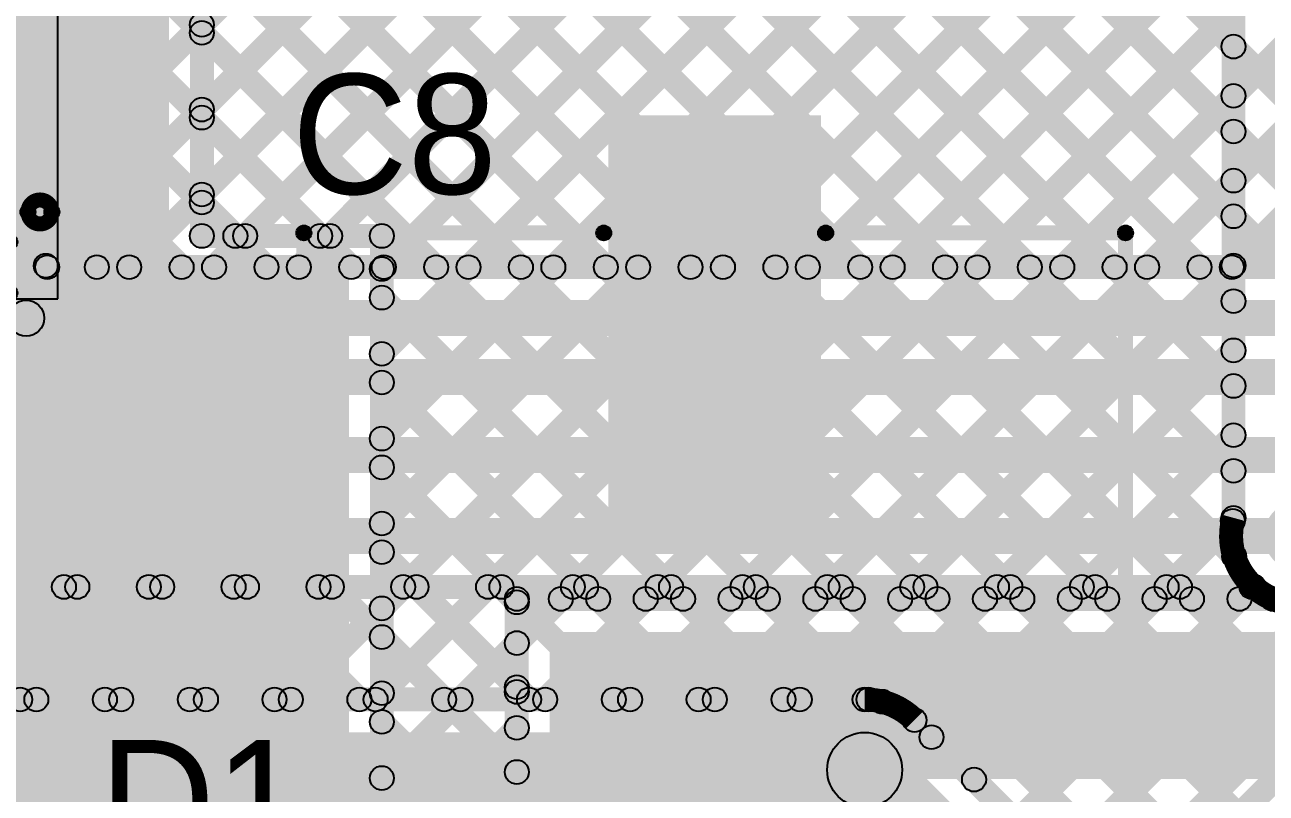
# Model space of a CAD drawing. Header units: millimetres. Extents: x -0.28 to 3.03, y -0.05 to 3.12.
# Drawn here: x 1.492 to 1.9059, y 0.7802 to 1.0364 of the extents above; entities that cross this region are included whole.
import ezdxf

# ---------------------------------------------------------------- set-up
doc = ezdxf.new("R2010")
doc.units = ezdxf.units.MM
doc.header["$MEASUREMENT"] = 0
for name, color, linetype in [('BottomLayer', 5, 'Continuous'), ('TopLayer', 1, 'Continuous'), ('TopOverlay', 2, 'Continuous'), ('TopPaste', 8, 'Continuous'), ('TopSolder', 216, 'Continuous')]:
    doc.layers.add(name, color=color, linetype=linetype)

# ---------------------------------------------------------------- blocks, each defined once
blk = doc.blocks.new('NR5040T4R7N_16')
at = {"layer": 'TopLayer'}
for points in [[(-0.10039, 0.07874), (-0.04134, 0.07874), (-0.04134, -0.07874), (-0.10039, -0.07874)], [(0.04134, 0.07874), (0.10039, 0.07874), (0.10039, -0.07874), (0.04134, -0.07874)]]:
    blk.add_hatch(color=1, dxfattribs=at).paths.add_polyline_path(points)
at = {"layer": 'TopOverlay'}
h = blk.add_hatch(color=2, dxfattribs=at)
edge = h.paths.add_edge_path()
edge.add_arc((-0.103, 0.103), 0.0025, 0, 360)
h = blk.add_hatch(color=2, dxfattribs=at)
edge = h.paths.add_edge_path()
edge.add_arc((-0.103, 0.103), 0.0025, 0, 360)
for points in [[(0.103, 0.1055), (0.103, 0.1005), (-0.103, 0.1005), (-0.103, 0.1055)], [(-0.1055, 0.103), (-0.1005, 0.103), (-0.1005, 0.086), (-0.1055, 0.086)], [(0.1005, 0.103), (0.1055, 0.103), (0.1055, 0.086), (0.1005, 0.086)], [(-0.1055, -0.086), (-0.1005, -0.086), (-0.1005, -0.103), (-0.1055, -0.103)], [(0.1005, -0.086), (0.1055, -0.086), (0.1055, -0.103), (0.1005, -0.103)], [(0.103, -0.1005), (0.103, -0.1055), (-0.103, -0.1055), (-0.103, -0.1005)]]:
    blk.add_hatch(color=2, dxfattribs=at).paths.add_polyline_path(points)
h = blk.add_hatch(color=2, dxfattribs=at)
edge = h.paths.add_edge_path()
edge.add_arc((0.103, 0.103), 0.0025, 0, 360)
h = blk.add_hatch(color=2, dxfattribs=at)
edge = h.paths.add_edge_path()
edge.add_arc((0.103, 0.103), 0.0025, 0, 360)
h = blk.add_hatch(color=2, dxfattribs=at)
edge = h.paths.add_edge_path()
edge.add_arc((-0.103, 0.086), 0.0025, 0, 360)
h = blk.add_hatch(color=2, dxfattribs=at)
edge = h.paths.add_edge_path()
edge.add_arc((0.103, 0.086), 0.0025, 0, 360)
h = blk.add_hatch(color=2, dxfattribs=at)
edge = h.paths.add_edge_path()
edge.add_arc((-0.117, 0.076), 0.0025, 0, 360)
h = blk.add_hatch(color=2, dxfattribs=at)
edge = h.paths.add_edge_path()
edge.add_arc((-0.109, 0.076), 0.0025, 0, 360)
h = blk.add_hatch(color=2, dxfattribs=at)
edge = h.paths.add_edge_path()
edge.add_arc((-0.103, -0.086), 0.0025, 0, 360)
h = blk.add_hatch(color=2, dxfattribs=at)
edge = h.paths.add_edge_path()
edge.add_arc((0.103, -0.086), 0.0025, 0, 360)
h = blk.add_hatch(color=2, dxfattribs=at)
edge = h.paths.add_edge_path()
edge.add_arc((-0.103, -0.103), 0.0025, 0, 360)
h = blk.add_hatch(color=2, dxfattribs=at)
edge = h.paths.add_edge_path()
edge.add_arc((-0.103, -0.103), 0.0025, 0, 360)
h = blk.add_hatch(color=2, dxfattribs=at)
edge = h.paths.add_edge_path()
edge.add_arc((0.103, -0.103), 0.0025, 0, 360)
h = blk.add_hatch(color=2, dxfattribs=at)
edge = h.paths.add_edge_path()
edge.add_arc((0.103, -0.103), 0.0025, 0, 360)
at = {"layer": 'TopPaste'}
for points in [[(-0.10039, 0.07874), (-0.04134, 0.07874), (-0.04134, -0.07874), (-0.10039, -0.07874)], [(0.04134, 0.07874), (0.10039, 0.07874), (0.10039, -0.07874), (0.04134, -0.07874)]]:
    blk.add_hatch(color=8, dxfattribs=at).paths.add_polyline_path(points)
at = {"layer": 'TopSolder'}
for points in [[(-0.10439, 0.08274), (-0.03734, 0.08274), (-0.03734, -0.08274), (-0.10439, -0.08274)], [(0.03734, 0.08274), (0.10439, 0.08274), (0.10439, -0.08274), (0.03734, -0.08274)]]:
    blk.add_hatch(color=216, dxfattribs=at).paths.add_polyline_path(points)
at = {"layer": 'TopOverlay', "const_width": 0.005}
blk.add_lwpolyline([(-0.109, 0.076, 1), (-0.117, 0.076, 1)], format="xyb", close=True, dxfattribs=at)
at = {"layer": 'TopOverlay'}
for centre in [(-0.103, 0.103), (-0.103, 0.103), (0.103, 0.103), (0.103, 0.103), (-0.103, 0.086), (0.103, 0.086), (-0.117, 0.076), (-0.109, 0.076), (-0.103, -0.086), (0.103, -0.086), (-0.103, -0.103), (-0.103, -0.103), (0.103, -0.103), (0.103, -0.103)]:
    blk.add_circle(centre, 0.0025, dxfattribs=at)
blk = doc.blocks.new('SMA_18')
at = {"layer": 'TopLayer'}
for points in [[(-0.02953, -0.03346), (-0.12795, -0.03346), (-0.12795, 0.03346), (-0.02953, 0.03346)], [(0.12795, -0.03346), (0.02953, -0.03346), (0.02953, 0.03346), (0.12795, 0.03346)]]:
    blk.add_hatch(color=1, dxfattribs=at).paths.add_polyline_path(points)
at = {"layer": 'TopOverlay'}
h = blk.add_hatch(color=2, dxfattribs=at)
edge = h.paths.add_edge_path()
edge.add_arc((-0.09, 0.056), 0.005, 0, 360)
h = blk.add_hatch(color=2, dxfattribs=at)
edge = h.paths.add_edge_path()
edge.add_arc((-0.09, 0.056), 0.005, 0, 360)
for points in [[(-0.09, 0.051), (-0.09, 0.061), (0.094, 0.061), (0.094, 0.051)], [(0.173, 0.061), (0.095, 0.061), (0.095, 0.036), (0.173, 0.036)], [(0.181, 0.061), (0.131, 0.061), (0.131, -0.061), (0.181, -0.061)], [(-0.085, 0.043), (-0.095, 0.043), (-0.095, 0.056), (-0.085, 0.056)], [(0.173, -0.036), (0.094, -0.036), (0.094, -0.061), (0.173, -0.061)], [(-0.084, -0.056), (-0.094, -0.056), (-0.094, -0.043), (-0.084, -0.043)], [(-0.089, -0.061), (-0.089, -0.051), (0.095, -0.051), (0.095, -0.061)]]:
    blk.add_hatch(color=2, dxfattribs=at).paths.add_polyline_path(points)
h = blk.add_hatch(color=2, dxfattribs=at)
edge = h.paths.add_edge_path()
edge.add_arc((0.094, 0.056), 0.005, 0, 360)
h = blk.add_hatch(color=2, dxfattribs=at)
edge = h.paths.add_edge_path()
edge.add_arc((-0.09, 0.043), 0.005, 0, 360)
h = blk.add_hatch(color=2, dxfattribs=at)
edge = h.paths.add_edge_path()
edge.add_arc((-0.089, -0.043), 0.005, 0, 360)
h = blk.add_hatch(color=2, dxfattribs=at)
edge = h.paths.add_edge_path()
edge.add_arc((-0.089, -0.056), 0.005, 0, 360)
h = blk.add_hatch(color=2, dxfattribs=at)
edge = h.paths.add_edge_path()
edge.add_arc((-0.089, -0.056), 0.005, 0, 360)
h = blk.add_hatch(color=2, dxfattribs=at)
edge = h.paths.add_edge_path()
edge.add_arc((0.095, -0.056), 0.005, 0, 360)
at = {"layer": 'TopPaste'}
for points in [[(-0.02953, -0.03346), (-0.12795, -0.03346), (-0.12795, 0.03346), (-0.02953, 0.03346)], [(0.12795, -0.03346), (0.02953, -0.03346), (0.02953, 0.03346), (0.12795, 0.03346)]]:
    blk.add_hatch(color=8, dxfattribs=at).paths.add_polyline_path(points)
at = {"layer": 'TopSolder'}
for points in [[(-0.02553, -0.03746), (-0.13195, -0.03746), (-0.13195, 0.03746), (-0.02553, 0.03746)], [(0.13195, -0.03746), (0.02553, -0.03746), (0.02553, 0.03746), (0.13195, 0.03746)]]:
    blk.add_hatch(color=216, dxfattribs=at).paths.add_polyline_path(points)
at = {"layer": 'TopOverlay'}
for centre in [(-0.09, 0.056), (-0.09, 0.056), (0.094, 0.056), (-0.09, 0.043), (-0.089, -0.043), (-0.089, -0.056), (-0.089, -0.056), (0.095, -0.056)]:
    blk.add_circle(centre, 0.005, dxfattribs=at)
blk = doc.blocks.new('UWX1H100MCL1GB_107')
at = {"layer": 'TopLayer'}
for points in [[(-0.1752, 0.0315), (-0.0374, 0.0315), (-0.0374, -0.0315), (-0.1752, -0.0315)], [(0.0374, 0.0315), (0.1752, 0.0315), (0.1752, -0.0315), (0.0374, -0.0315)]]:
    blk.add_hatch(color=1, dxfattribs=at).paths.add_polyline_path(points)
at = {"layer": 'TopOverlay'}
for points in [[(-0.09777, 0.13877), (-0.09423, 0.13523), (-0.13523, 0.09423), (-0.13877, 0.09777)], [(-0.096, 0.1345), (-0.096, 0.1395), (0.14, 0.1395), (0.14, 0.1345)], [(0.1375, 0.137), (0.1425, 0.137), (0.1425, 0.037), (0.1375, 0.037)], [(-0.1395, 0.096), (-0.1345, 0.096), (-0.1345, 0.037), (-0.1395, 0.037)], [(-0.1615, 0.063), (-0.1565, 0.063), (-0.1565, 0.04), (-0.1615, 0.04)], [(-0.169, 0.0485), (-0.169, 0.0535), (-0.148, 0.0535), (-0.148, 0.0485)], [(-0.1395, -0.037), (-0.1345, -0.037), (-0.1345, -0.096), (-0.1395, -0.096)], [(0.1375, -0.037), (0.1425, -0.037), (0.1425, -0.137), (0.1375, -0.137)], [(-0.13877, -0.09777), (-0.13523, -0.09423), (-0.09423, -0.13523), (-0.09777, -0.13877)], [(-0.096, -0.1395), (-0.096, -0.1345), (0.14, -0.1345), (0.14, -0.1395)]]:
    blk.add_hatch(color=2, dxfattribs=at).paths.add_polyline_path(points)
h = blk.add_hatch(color=2, dxfattribs=at)
edge = h.paths.add_edge_path()
edge.add_arc((-0.096, 0.137), 0.0025, 0, 360)
h = blk.add_hatch(color=2, dxfattribs=at)
edge = h.paths.add_edge_path()
edge.add_arc((-0.096, 0.137), 0.0025, 0, 360)
h = blk.add_hatch(color=2, dxfattribs=at)
edge = h.paths.add_edge_path()
edge.add_arc((0.14, 0.137), 0.0025, 0, 360)
h = blk.add_hatch(color=2, dxfattribs=at)
edge = h.paths.add_edge_path()
edge.add_arc((0.14, 0.137), 0.0025, 0, 360)
h = blk.add_hatch(color=2, dxfattribs=at)
edge = h.paths.add_edge_path()
edge.add_arc((-0.137, 0.096), 0.0025, 0, 360)
h = blk.add_hatch(color=2, dxfattribs=at)
edge = h.paths.add_edge_path()
edge.add_arc((-0.137, 0.096), 0.0025, 0, 360)
h = blk.add_hatch(color=2, dxfattribs=at)
edge = h.paths.add_edge_path()
edge.add_arc((-0.159, 0.063), 0.0025, 0, 360)
h = blk.add_hatch(color=2, dxfattribs=at)
edge = h.paths.add_edge_path()
edge.add_arc((-0.169, 0.051), 0.0025, 0, 360)
h = blk.add_hatch(color=2, dxfattribs=at)
edge = h.paths.add_edge_path()
edge.add_arc((-0.148, 0.051), 0.0025, 0, 360)
h = blk.add_hatch(color=2, dxfattribs=at)
edge = h.paths.add_edge_path()
edge.add_arc((-0.159, 0.04), 0.0025, 0, 360)
h = blk.add_hatch(color=2, dxfattribs=at)
edge = h.paths.add_edge_path()
edge.add_arc((-0.137, 0.037), 0.0025, 0, 360)
h = blk.add_hatch(color=2, dxfattribs=at)
edge = h.paths.add_edge_path()
edge.add_arc((0.14, 0.037), 0.0025, 0, 360)
h = blk.add_hatch(color=2, dxfattribs=at)
edge = h.paths.add_edge_path()
edge.add_arc((-0.137, -0.037), 0.0025, 0, 360)
h = blk.add_hatch(color=2, dxfattribs=at)
edge = h.paths.add_edge_path()
edge.add_arc((0.14, -0.037), 0.0025, 0, 360)
h = blk.add_hatch(color=2, dxfattribs=at)
edge = h.paths.add_edge_path()
edge.add_arc((-0.137, -0.096), 0.0025, 0, 360)
h = blk.add_hatch(color=2, dxfattribs=at)
edge = h.paths.add_edge_path()
edge.add_arc((-0.137, -0.096), 0.0025, 0, 360)
h = blk.add_hatch(color=2, dxfattribs=at)
edge = h.paths.add_edge_path()
edge.add_arc((-0.096, -0.137), 0.0025, 0, 360)
h = blk.add_hatch(color=2, dxfattribs=at)
edge = h.paths.add_edge_path()
edge.add_arc((-0.096, -0.137), 0.0025, 0, 360)
h = blk.add_hatch(color=2, dxfattribs=at)
edge = h.paths.add_edge_path()
edge.add_arc((0.14, -0.137), 0.0025, 0, 360)
h = blk.add_hatch(color=2, dxfattribs=at)
edge = h.paths.add_edge_path()
edge.add_arc((0.14, -0.137), 0.0025, 0, 360)
at = {"layer": 'TopPaste'}
for points in [[(-0.1752, 0.0315), (-0.0374, 0.0315), (-0.0374, -0.0315), (-0.1752, -0.0315)], [(0.0374, 0.0315), (0.1752, 0.0315), (0.1752, -0.0315), (0.0374, -0.0315)]]:
    blk.add_hatch(color=8, dxfattribs=at).paths.add_polyline_path(points)
at = {"layer": 'TopSolder'}
for points in [[(-0.1792, 0.0355), (-0.0334, 0.0355), (-0.0334, -0.0355), (-0.1792, -0.0355)], [(0.0334, 0.0355), (0.1792, 0.0355), (0.1792, -0.0355), (0.0334, -0.0355)]]:
    blk.add_hatch(color=216, dxfattribs=at).paths.add_polyline_path(points)
at = {"layer": 'TopOverlay'}
for centre in [(-0.096, 0.137), (-0.096, 0.137), (0.14, 0.137), (0.14, 0.137), (-0.137, 0.096), (-0.137, 0.096), (-0.159, 0.063), (-0.169, 0.051), (-0.148, 0.051), (-0.159, 0.04), (-0.137, 0.037), (0.14, 0.037), (-0.137, -0.037), (0.14, -0.037), (-0.137, -0.096), (-0.137, -0.096), (-0.096, -0.137), (-0.096, -0.137), (0.14, -0.137), (0.14, -0.137)]:
    blk.add_circle(centre, 0.0025, dxfattribs=at)

msp = doc.modelspace()

# ---------------------------------------------------------------- hatches: boundary and pattern name
at = {"layer": 'BottomLayer'}
for points in [[(1.67102, 0.95279), (1.66537, 0.95845), (2.39858, 1.69166), (2.40423, 1.686)], [(1.69931, 0.95279), (1.69365, 0.95845), (2.42686, 1.69166), (2.43252, 1.686)], [(1.72759, 0.95279), (1.72193, 0.95845), (2.39567, 1.63219), (2.40133, 1.62653)], [(1.75588, 0.95279), (1.75022, 0.95845), (2.39567, 1.6039), (2.40133, 1.59825)], [(1.78416, 0.95279), (1.7785, 0.95845), (2.39567, 1.57562), (2.40133, 1.56996)], [(1.81244, 0.95279), (1.80679, 0.95845), (2.07467, 1.22633), (2.08033, 1.22068)], [(1.84073, 0.95279), (1.83507, 0.95845), (2.07467, 1.19805), (2.08033, 1.19239)], [(1.45917, 1.17646), (1.46483, 1.18212), (1.6885, 0.95845), (1.68284, 0.95279)], [(1.86901, 0.95279), (1.86336, 0.95845), (2.07467, 1.16977), (2.08033, 1.16411)], [(1.45917, 1.14818), (1.46483, 1.15383), (1.66021, 0.95845), (1.65456, 0.95279)], [(1.8973, 0.95279), (1.89164, 0.95845), (2.07467, 1.14148), (2.08033, 1.13582)], [(1.45917, 1.11989), (1.46483, 1.12555), (1.63193, 0.95845), (1.62627, 0.95279)], [(1.80247, 1.116), (1.80813, 1.12166), (1.97134, 0.95845), (1.96568, 0.95279)], [(1.46483, 1.00116), (1.45917, 1.00681), (1.55983, 1.10747), (1.56548, 1.10181)], [(1.78832, 1.10187), (1.79398, 1.10752), (1.94305, 0.95845), (1.9374, 0.95279)], [(1.45917, 1.09161), (1.46483, 1.09727), (1.60364, 0.95845), (1.59799, 0.95279)], [(1.4735, 0.98154), (1.46784, 0.9872), (1.57655, 1.09591), (1.5822, 1.09025)], [(1.48764, 0.9674), (1.48198, 0.97306), (1.60503, 1.09611), (1.61069, 1.09045)], [(1.57314, 1.09078), (1.57879, 1.09644), (1.71678, 0.95845), (1.71112, 0.95279)], [(1.64274, 0.95279), (1.63708, 0.95845), (1.7751, 1.09646), (1.78075, 1.09081)], [(1.74318, 1.09044), (1.74884, 1.09609), (1.88648, 0.95845), (1.88083, 0.95279)], [(1.77165, 1.09025), (1.77731, 1.09591), (1.91477, 0.95845), (1.90911, 0.95279)], [(1.50178, 0.95326), (1.49613, 0.95892), (1.6141, 1.07689), (1.61975, 1.07123)], [(1.73412, 1.07122), (1.73978, 1.07687), (1.8582, 0.95845), (1.85254, 0.95279)], [(1.5296, 0.95279), (1.52394, 0.95845), (1.64071, 1.07522), (1.64637, 1.06956)], [(1.55789, 0.95279), (1.55223, 0.95845), (1.6677, 1.07392), (1.67336, 1.06827)], [(1.58617, 0.95279), (1.58051, 0.95845), (1.69515, 1.07309), (1.70081, 1.06743)], [(1.61445, 0.95279), (1.6088, 0.95845), (1.72324, 1.07289), (1.72889, 1.06723)], [(1.62497, 1.06723), (1.63062, 1.07289), (1.74507, 0.95845), (1.73941, 0.95279)], [(1.65306, 1.06742), (1.65872, 1.07308), (1.77335, 0.95845), (1.76769, 0.95279)], [(1.68051, 1.06826), (1.68617, 1.07392), (1.80163, 0.95845), (1.79597, 0.95279)], [(1.7075, 1.06955), (1.71316, 1.07521), (1.82992, 0.95845), (1.82426, 0.95279)], [(1.45917, 1.06332), (1.46483, 1.06898), (1.57536, 0.95845), (1.5697, 0.95279)], [(1.45917, 1.03504), (1.46483, 1.0407), (1.54708, 0.95845), (1.54142, 0.95279)], [(1.45917, 1.00676), (1.46483, 1.01241), (1.51879, 0.95845), (1.51313, 0.95279)], [(1.45917, 0.99021), (1.46483, 0.99587), (1.50225, 0.95845), (1.49659, 0.95279)], [(1.44076, 0.98176), (1.44924, 0.99024), (1.49662, 0.94286), (1.48814, 0.93438)], [(1.49942, 0.95162), (1.49942, 0.95962), (2.10709, 0.95962), (2.10709, 0.95162)], [(1.49238, 0.93262), (1.49238, 0.94462), (2.13956, 0.94462), (2.13956, 0.93262)], [(0.919, 0.913), (0.919, 0.925), (2.01, 0.925), (2.01, 0.913)], [(0.873, 0.887), (0.873, 0.899), (1.98297, 0.899), (1.98297, 0.887)], [(0.82003, 0.86), (0.82003, 0.872), (1.917, 0.872), (1.917, 0.86)], [(1.16229, 0.04808), (1.15663, 0.05373), (1.97117, 0.86828), (1.97683, 0.86262)], [(0.82003, 0.845), (0.82003, 0.853), (1.90179, 0.853), (1.90179, 0.845)], [(1.86391, 0.7343), (1.85826, 0.73996), (1.97117, 0.85287), (1.97683, 0.84721)], [(1.45005, 0.84617), (1.45571, 0.85183), (1.49321, 0.81433), (1.48755, 0.80867)], [(1.47033, 0.80867), (1.46468, 0.81433), (1.50218, 0.85183), (1.50783, 0.84617)], [(1.47833, 0.84617), (1.48399, 0.85183), (1.52149, 0.81433), (1.51583, 0.80867)], [(1.49862, 0.80867), (1.49296, 0.81433), (1.53046, 0.85183), (1.53612, 0.84617)], [(1.50662, 0.84617), (1.51228, 0.85183), (1.54978, 0.81433), (1.54412, 0.80867)], [(1.5269, 0.80867), (1.52124, 0.81433), (1.55874, 0.85183), (1.5644, 0.84617)], [(1.5349, 0.84617), (1.54056, 0.85183), (1.57806, 0.81433), (1.5724, 0.80867)], [(1.55519, 0.80867), (1.54953, 0.81433), (1.58703, 0.85183), (1.59269, 0.84617)], [(1.56319, 0.84617), (1.56884, 0.85183), (1.60634, 0.81433), (1.60069, 0.80867)], [(1.58347, 0.80867), (1.57781, 0.81433), (1.61531, 0.85183), (1.62097, 0.84617)], [(1.59147, 0.84617), (1.59713, 0.85183), (1.63463, 0.81433), (1.62897, 0.80867)], [(1.61175, 0.80867), (1.6061, 0.81433), (1.6436, 0.85183), (1.64925, 0.84617)], [(1.61976, 0.84617), (1.62541, 0.85183), (1.66291, 0.81433), (1.65726, 0.80867)], [(1.64004, 0.80867), (1.63438, 0.81433), (1.67188, 0.85183), (1.67754, 0.84617)], [(1.64804, 0.84617), (1.6537, 0.85183), (1.6912, 0.81433), (1.68554, 0.80867)], [(1.66832, 0.80867), (1.66267, 0.81433), (1.70017, 0.85183), (1.70582, 0.84617)], [(1.67632, 0.84617), (1.68198, 0.85183), (1.71948, 0.81433), (1.71382, 0.80867)], [(1.69661, 0.80867), (1.69095, 0.81433), (1.72845, 0.85183), (1.73411, 0.84617)], [(1.70461, 0.84617), (1.71027, 0.85183), (1.74777, 0.81433), (1.74211, 0.80867)], [(1.72489, 0.80867), (1.71923, 0.81433), (1.75673, 0.85183), (1.76239, 0.84617)], [(1.73289, 0.84617), (1.73855, 0.85183), (1.77608, 0.81429), (1.77043, 0.80864)], [(1.75318, 0.80867), (1.74752, 0.81433), (1.78502, 0.85183), (1.79068, 0.84617)], [(1.76118, 0.84617), (1.76683, 0.85183), (1.87131, 0.74735), (1.86565, 0.7417)], [(1.78071, 0.80792), (1.77505, 0.81358), (1.8133, 0.85183), (1.81896, 0.84617)], [(1.78946, 0.84617), (1.79512, 0.85183), (1.88545, 0.76149), (1.8798, 0.75584)], [(1.79715, 0.79608), (1.7915, 0.80174), (1.84159, 0.85183), (1.84724, 0.84617)], [(1.8113, 0.78194), (1.80564, 0.7876), (1.86987, 0.85183), (1.87553, 0.84617)], [(1.81775, 0.84617), (1.8234, 0.85183), (1.8996, 0.77564), (1.89394, 0.76998)], [(1.82517, 0.76752), (1.81951, 0.77318), (1.89816, 0.85183), (1.90381, 0.84617)], [(1.84603, 0.84617), (1.85169, 0.85183), (1.91374, 0.78978), (1.90808, 0.78412)], [(1.87431, 0.84617), (1.87997, 0.85183), (1.92788, 0.80392), (1.92222, 0.79826)], [(1.134, 0.04808), (1.12835, 0.05373), (1.92202, 0.84741), (1.92768, 0.84175)], [(1.135, 0.8075), (1.135, 0.8155), (1.772, 0.8155), (1.772, 0.8075)], [(1.78581, 0.80177), (1.79146, 0.80743), (1.8224, 0.77649), (1.81674, 0.77083)], [(1.135, 0.7755), (1.135, 0.8005), (1.772, 0.8005), (1.772, 0.7755)], [(1.76316, 0.77916), (1.78084, 0.79684), (1.81184, 0.76584), (1.79416, 0.74816)]]:
    msp.add_hatch(color=5, dxfattribs=at).paths.add_polyline_path(points)
h = msp.add_hatch(color=5, dxfattribs=at)
edge = h.paths.add_edge_path()
edge.add_arc((1.49895, 0.95609), 0.004, 0, 360)
h = msp.add_hatch(color=5, dxfattribs=at)
edge = h.paths.add_edge_path()
edge.add_arc((1.49942, 0.95562), 0.004, 0, 360)
h = msp.add_hatch(color=5, dxfattribs=at)
edge = h.paths.add_edge_path()
edge.add_arc((1.49942, 0.95562), 0.004, 0, 360)
h = msp.add_hatch(color=5, dxfattribs=at)
edge = h.paths.add_edge_path()
edge.add_arc((1.51596, 0.95562), 0.004, 0, 360)
h = msp.add_hatch(color=5, dxfattribs=at)
edge = h.paths.add_edge_path()
edge.add_arc((1.52677, 0.95562), 0.004, 0, 360)
h = msp.add_hatch(color=5, dxfattribs=at)
edge = h.paths.add_edge_path()
edge.add_arc((1.54425, 0.95562), 0.004, 0, 360)
h = msp.add_hatch(color=5, dxfattribs=at)
edge = h.paths.add_edge_path()
edge.add_arc((1.55506, 0.95562), 0.004, 0, 360)
h = msp.add_hatch(color=5, dxfattribs=at)
edge = h.paths.add_edge_path()
edge.add_arc((1.57253, 0.95562), 0.004, 0, 360)
h = msp.add_hatch(color=5, dxfattribs=at)
edge = h.paths.add_edge_path()
edge.add_arc((1.58334, 0.95562), 0.004, 0, 360)
h = msp.add_hatch(color=5, dxfattribs=at)
edge = h.paths.add_edge_path()
edge.add_arc((1.60082, 0.95562), 0.004, 0, 360)
h = msp.add_hatch(color=5, dxfattribs=at)
edge = h.paths.add_edge_path()
edge.add_arc((1.61163, 0.95562), 0.004, 0, 360)
h = msp.add_hatch(color=5, dxfattribs=at)
edge = h.paths.add_edge_path()
edge.add_arc((1.6291, 0.95562), 0.004, 0, 360)
h = msp.add_hatch(color=5, dxfattribs=at)
edge = h.paths.add_edge_path()
edge.add_arc((1.63991, 0.95562), 0.004, 0, 360)
h = msp.add_hatch(color=5, dxfattribs=at)
edge = h.paths.add_edge_path()
edge.add_arc((1.65738, 0.95562), 0.004, 0, 360)
h = msp.add_hatch(color=5, dxfattribs=at)
edge = h.paths.add_edge_path()
edge.add_arc((1.66819, 0.95562), 0.004, 0, 360)
h = msp.add_hatch(color=5, dxfattribs=at)
edge = h.paths.add_edge_path()
edge.add_arc((1.68567, 0.95562), 0.004, 0, 360)
h = msp.add_hatch(color=5, dxfattribs=at)
edge = h.paths.add_edge_path()
edge.add_arc((1.69648, 0.95562), 0.004, 0, 360)
h = msp.add_hatch(color=5, dxfattribs=at)
edge = h.paths.add_edge_path()
edge.add_arc((1.71395, 0.95562), 0.004, 0, 360)
h = msp.add_hatch(color=5, dxfattribs=at)
edge = h.paths.add_edge_path()
edge.add_arc((1.72476, 0.95562), 0.004, 0, 360)
h = msp.add_hatch(color=5, dxfattribs=at)
edge = h.paths.add_edge_path()
edge.add_arc((1.74224, 0.95562), 0.004, 0, 360)
h = msp.add_hatch(color=5, dxfattribs=at)
edge = h.paths.add_edge_path()
edge.add_arc((1.75305, 0.95562), 0.004, 0, 360)
h = msp.add_hatch(color=5, dxfattribs=at)
edge = h.paths.add_edge_path()
edge.add_arc((1.77052, 0.95562), 0.004, 0, 360)
h = msp.add_hatch(color=5, dxfattribs=at)
edge = h.paths.add_edge_path()
edge.add_arc((1.78133, 0.95562), 0.004, 0, 360)
h = msp.add_hatch(color=5, dxfattribs=at)
edge = h.paths.add_edge_path()
edge.add_arc((1.7988, 0.95562), 0.004, 0, 360)
h = msp.add_hatch(color=5, dxfattribs=at)
edge = h.paths.add_edge_path()
edge.add_arc((1.80962, 0.95562), 0.004, 0, 360)
h = msp.add_hatch(color=5, dxfattribs=at)
edge = h.paths.add_edge_path()
edge.add_arc((1.82709, 0.95562), 0.004, 0, 360)
h = msp.add_hatch(color=5, dxfattribs=at)
edge = h.paths.add_edge_path()
edge.add_arc((1.8379, 0.95562), 0.004, 0, 360)
h = msp.add_hatch(color=5, dxfattribs=at)
edge = h.paths.add_edge_path()
edge.add_arc((1.85537, 0.95562), 0.004, 0, 360)
h = msp.add_hatch(color=5, dxfattribs=at)
edge = h.paths.add_edge_path()
edge.add_arc((1.86618, 0.95562), 0.004, 0, 360)
h = msp.add_hatch(color=5, dxfattribs=at)
edge = h.paths.add_edge_path()
edge.add_arc((1.88366, 0.95562), 0.004, 0, 360)
h = msp.add_hatch(color=5, dxfattribs=at)
edge = h.paths.add_edge_path()
edge.add_arc((1.89447, 0.95562), 0.004, 0, 360)
h = msp.add_hatch(color=5, dxfattribs=at)
edge = h.paths.add_edge_path()
edge.add_arc((1.49238, 0.93862), 0.006, 0, 360)
h = msp.add_hatch(color=5, dxfattribs=at)
edge = h.paths.add_edge_path()
edge.add_arc((1.49238, 0.93862), 0.006, 0, 360)
h = msp.add_hatch(color=5, dxfattribs=at)
edge = h.paths.add_edge_path()
edge.add_arc((1.917, 0.866), 0.01181, 0, 360)
h = msp.add_hatch(color=5, dxfattribs=at)
edge = h.paths.add_edge_path()
edge.add_arc((1.505, 0.849), 0.004, 0, 360)
h = msp.add_hatch(color=5, dxfattribs=at)
edge = h.paths.add_edge_path()
edge.add_arc((1.50945, 0.849), 0.004, 0, 360)
h = msp.add_hatch(color=5, dxfattribs=at)
edge = h.paths.add_edge_path()
edge.add_arc((1.53329, 0.849), 0.004, 0, 360)
h = msp.add_hatch(color=5, dxfattribs=at)
edge = h.paths.add_edge_path()
edge.add_arc((1.53773, 0.849), 0.004, 0, 360)
h = msp.add_hatch(color=5, dxfattribs=at)
edge = h.paths.add_edge_path()
edge.add_arc((1.56157, 0.849), 0.004, 0, 360)
h = msp.add_hatch(color=5, dxfattribs=at)
edge = h.paths.add_edge_path()
edge.add_arc((1.56602, 0.849), 0.004, 0, 360)
h = msp.add_hatch(color=5, dxfattribs=at)
edge = h.paths.add_edge_path()
edge.add_arc((1.58986, 0.849), 0.004, 0, 360)
h = msp.add_hatch(color=5, dxfattribs=at)
edge = h.paths.add_edge_path()
edge.add_arc((1.5943, 0.849), 0.004, 0, 360)
h = msp.add_hatch(color=5, dxfattribs=at)
edge = h.paths.add_edge_path()
edge.add_arc((1.61814, 0.849), 0.004, 0, 360)
h = msp.add_hatch(color=5, dxfattribs=at)
edge = h.paths.add_edge_path()
edge.add_arc((1.62258, 0.849), 0.004, 0, 360)
h = msp.add_hatch(color=5, dxfattribs=at)
edge = h.paths.add_edge_path()
edge.add_arc((1.64643, 0.849), 0.004, 0, 360)
h = msp.add_hatch(color=5, dxfattribs=at)
edge = h.paths.add_edge_path()
edge.add_arc((1.65087, 0.849), 0.004, 0, 360)
h = msp.add_hatch(color=5, dxfattribs=at)
edge = h.paths.add_edge_path()
edge.add_arc((1.67471, 0.849), 0.004, 0, 360)
h = msp.add_hatch(color=5, dxfattribs=at)
edge = h.paths.add_edge_path()
edge.add_arc((1.67915, 0.849), 0.004, 0, 360)
h = msp.add_hatch(color=5, dxfattribs=at)
edge = h.paths.add_edge_path()
edge.add_arc((1.70299, 0.849), 0.004, 0, 360)
h = msp.add_hatch(color=5, dxfattribs=at)
edge = h.paths.add_edge_path()
edge.add_arc((1.70744, 0.849), 0.004, 0, 360)
h = msp.add_hatch(color=5, dxfattribs=at)
edge = h.paths.add_edge_path()
edge.add_arc((1.73128, 0.849), 0.004, 0, 360)
h = msp.add_hatch(color=5, dxfattribs=at)
edge = h.paths.add_edge_path()
edge.add_arc((1.73572, 0.849), 0.004, 0, 360)
h = msp.add_hatch(color=5, dxfattribs=at)
edge = h.paths.add_edge_path()
edge.add_arc((1.75956, 0.849), 0.004, 0, 360)
h = msp.add_hatch(color=5, dxfattribs=at)
edge = h.paths.add_edge_path()
edge.add_arc((1.76401, 0.849), 0.004, 0, 360)
h = msp.add_hatch(color=5, dxfattribs=at)
edge = h.paths.add_edge_path()
edge.add_arc((1.78785, 0.849), 0.004, 0, 360)
h = msp.add_hatch(color=5, dxfattribs=at)
edge = h.paths.add_edge_path()
edge.add_arc((1.79229, 0.849), 0.004, 0, 360)
h = msp.add_hatch(color=5, dxfattribs=at)
edge = h.paths.add_edge_path()
edge.add_arc((1.81613, 0.849), 0.004, 0, 360)
h = msp.add_hatch(color=5, dxfattribs=at)
edge = h.paths.add_edge_path()
edge.add_arc((1.82057, 0.849), 0.004, 0, 360)
h = msp.add_hatch(color=5, dxfattribs=at)
edge = h.paths.add_edge_path()
edge.add_arc((1.84442, 0.849), 0.004, 0, 360)
h = msp.add_hatch(color=5, dxfattribs=at)
edge = h.paths.add_edge_path()
edge.add_arc((1.84886, 0.849), 0.004, 0, 360)
h = msp.add_hatch(color=5, dxfattribs=at)
edge = h.paths.add_edge_path()
edge.add_arc((1.8727, 0.849), 0.004, 0, 360)
h = msp.add_hatch(color=5, dxfattribs=at)
edge = h.paths.add_edge_path()
edge.add_arc((1.87714, 0.849), 0.004, 0, 360)
h = msp.add_hatch(color=5, dxfattribs=at)
edge = h.paths.add_edge_path()
edge.add_arc((1.90098, 0.849), 0.004, 0, 360)
h = msp.add_hatch(color=5, dxfattribs=at)
edge = h.paths.add_edge_path()
edge.add_arc((1.90179, 0.849), 0.004, 0, 360)
h = msp.add_hatch(color=5, dxfattribs=at)
edge = h.paths.add_edge_path()
edge.add_arc((1.90179, 0.849), 0.004, 0, 360)
h = msp.add_hatch(color=5, dxfattribs=at)
edge = h.paths.add_edge_path()
edge.add_arc((1.49038, 0.8115), 0.004, 0, 360)
h = msp.add_hatch(color=5, dxfattribs=at)
edge = h.paths.add_edge_path()
edge.add_arc((1.49579, 0.8115), 0.004, 0, 360)
h = msp.add_hatch(color=5, dxfattribs=at)
edge = h.paths.add_edge_path()
edge.add_arc((1.51866, 0.8115), 0.004, 0, 360)
h = msp.add_hatch(color=5, dxfattribs=at)
edge = h.paths.add_edge_path()
edge.add_arc((1.52407, 0.8115), 0.004, 0, 360)
h = msp.add_hatch(color=5, dxfattribs=at)
edge = h.paths.add_edge_path()
edge.add_arc((1.54695, 0.8115), 0.004, 0, 360)
h = msp.add_hatch(color=5, dxfattribs=at)
edge = h.paths.add_edge_path()
edge.add_arc((1.55236, 0.8115), 0.004, 0, 360)
h = msp.add_hatch(color=5, dxfattribs=at)
edge = h.paths.add_edge_path()
edge.add_arc((1.57523, 0.8115), 0.004, 0, 360)
h = msp.add_hatch(color=5, dxfattribs=at)
edge = h.paths.add_edge_path()
edge.add_arc((1.58064, 0.8115), 0.004, 0, 360)
h = msp.add_hatch(color=5, dxfattribs=at)
edge = h.paths.add_edge_path()
edge.add_arc((1.60352, 0.8115), 0.004, 0, 360)
h = msp.add_hatch(color=5, dxfattribs=at)
edge = h.paths.add_edge_path()
edge.add_arc((1.60893, 0.8115), 0.004, 0, 360)
h = msp.add_hatch(color=5, dxfattribs=at)
edge = h.paths.add_edge_path()
edge.add_arc((1.6318, 0.8115), 0.004, 0, 360)
h = msp.add_hatch(color=5, dxfattribs=at)
edge = h.paths.add_edge_path()
edge.add_arc((1.63721, 0.8115), 0.004, 0, 360)
h = msp.add_hatch(color=5, dxfattribs=at)
edge = h.paths.add_edge_path()
edge.add_arc((1.66008, 0.8115), 0.004, 0, 360)
h = msp.add_hatch(color=5, dxfattribs=at)
edge = h.paths.add_edge_path()
edge.add_arc((1.66549, 0.8115), 0.004, 0, 360)
h = msp.add_hatch(color=5, dxfattribs=at)
edge = h.paths.add_edge_path()
edge.add_arc((1.68837, 0.8115), 0.004, 0, 360)
h = msp.add_hatch(color=5, dxfattribs=at)
edge = h.paths.add_edge_path()
edge.add_arc((1.69378, 0.8115), 0.004, 0, 360)
h = msp.add_hatch(color=5, dxfattribs=at)
edge = h.paths.add_edge_path()
edge.add_arc((1.71665, 0.8115), 0.004, 0, 360)
h = msp.add_hatch(color=5, dxfattribs=at)
edge = h.paths.add_edge_path()
edge.add_arc((1.72206, 0.8115), 0.004, 0, 360)
h = msp.add_hatch(color=5, dxfattribs=at)
edge = h.paths.add_edge_path()
edge.add_arc((1.74494, 0.8115), 0.004, 0, 360)
h = msp.add_hatch(color=5, dxfattribs=at)
edge = h.paths.add_edge_path()
edge.add_arc((1.75035, 0.8115), 0.004, 0, 360)
h = msp.add_hatch(color=5, dxfattribs=at)
edge = h.paths.add_edge_path()
edge.add_arc((1.772, 0.8115), 0.004, 0, 360)
h = msp.add_hatch(color=5, dxfattribs=at)
edge = h.paths.add_edge_path()
edge.add_arc((1.772, 0.8115), 0.004, 0, 360)
h = msp.add_hatch(color=5, dxfattribs=at)
edge = h.paths.add_edge_path()
edge.add_arc((1.772, 0.8115), 0.004, 0, 360)
h = msp.add_hatch(color=5, dxfattribs=at)
edge = h.paths.add_edge_path()
edge.add_arc((1.77326, 0.81147), 0.004, 0, 360)
h = msp.add_hatch(color=5, dxfattribs=at)
edge = h.paths.add_edge_path()
edge.add_arc((1.77788, 0.81075), 0.004, 0, 360)
h = msp.add_hatch(color=5, dxfattribs=at)
edge = h.paths.add_edge_path()
edge.add_arc((1.78862, 0.80462), 0.004, 0, 360)
h = msp.add_hatch(color=5, dxfattribs=at)
edge = h.paths.add_edge_path()
edge.add_arc((1.78863, 0.8046), 0.004, 0, 360)
h = msp.add_hatch(color=5, dxfattribs=at)
edge = h.paths.add_edge_path()
edge.add_arc((1.78863, 0.8046), 0.004, 0, 360)
h = msp.add_hatch(color=5, dxfattribs=at)
edge = h.paths.add_edge_path()
edge.add_arc((1.772, 0.788), 0.0125, 0, 360)
h = msp.add_hatch(color=5, dxfattribs=at)
edge = h.paths.add_edge_path()
edge.add_arc((1.772, 0.788), 0.0125, 0, 360)
h = msp.add_hatch(color=5, dxfattribs=at)
edge = h.paths.add_edge_path()
edge.add_arc((1.79432, 0.79891), 0.004, 0, 360)
h = msp.add_hatch(color=5, dxfattribs=at)
edge = h.paths.add_edge_path()
edge.add_arc((1.80847, 0.78477), 0.004, 0, 360)
at = {"layer": 'TopLayer'}
for points in [[(1.61383, 0.83903), (1.60817, 0.84469), (2.17981, 1.41633), (2.18547, 1.41067)], [(1.61383, 0.81075), (1.60817, 0.8164), (2.2081, 1.41633), (2.21375, 1.41067)], [(1.61383, 0.86731), (1.60817, 0.87297), (2.15153, 1.41633), (2.15719, 1.41067)], [(1.61383, 0.8956), (1.60817, 0.90126), (2.12324, 1.41633), (2.1289, 1.41067)], [(1.426, 0.71), (1.54, 0.71), (1.54, 1.134), (1.426, 1.134)], [(1.555, 0.966), (1.547, 0.966), (1.547, 1.11788), (1.555, 1.11788)], [(1.80247, 1.116), (1.80813, 1.12166), (1.89783, 1.03196), (1.89217, 1.0263)], [(1.78832, 1.10187), (1.79398, 1.10752), (1.89783, 1.00367), (1.89217, 0.99802)], [(1.55383, 1.03359), (1.54817, 1.03925), (1.60503, 1.09611), (1.61069, 1.09045)], [(1.54817, 1.08746), (1.55383, 1.09312), (1.79912, 0.84783), (1.79346, 0.84217)], [(1.57314, 1.09078), (1.57879, 1.09644), (1.8274, 0.84783), (1.82175, 0.84217)], [(1.61383, 0.92388), (1.60817, 0.92954), (1.7751, 1.09646), (1.78075, 1.09081)], [(1.74318, 1.09044), (1.74884, 1.09609), (1.89783, 0.94711), (1.89217, 0.94145)], [(1.77165, 1.09025), (1.77731, 1.09591), (1.89783, 0.97539), (1.89217, 0.96973)], [(1.55383, 1.0053), (1.54817, 1.01096), (1.6141, 1.07689), (1.61975, 1.07123)], [(1.73412, 1.07122), (1.73978, 1.07687), (1.89783, 0.91882), (1.89217, 0.91317)], [(1.55383, 0.97702), (1.54817, 0.98268), (1.64071, 1.07522), (1.64637, 1.06956)], [(1.56826, 0.96317), (1.56261, 0.96883), (1.6677, 1.07392), (1.67336, 1.06827)], [(1.59655, 0.96317), (1.59089, 0.96883), (1.69515, 1.07309), (1.70081, 1.06743)], [(1.61383, 0.95217), (1.60817, 0.95782), (1.72324, 1.07289), (1.72889, 1.06723)], [(1.62497, 1.06723), (1.63062, 1.07289), (1.85569, 0.84783), (1.85003, 0.84217)], [(1.65306, 1.06742), (1.65872, 1.07308), (1.88397, 0.84783), (1.87831, 0.84217)], [(1.67354, 0.84217), (1.66788, 0.84783), (1.89217, 1.07212), (1.89783, 1.06646)], [(1.68051, 1.06826), (1.68617, 1.07392), (1.89806, 0.86203), (1.8924, 0.85637)], [(1.7075, 1.06955), (1.71316, 1.07521), (1.89783, 0.89054), (1.89217, 0.88488)], [(1.899, 0.87203), (1.891, 0.87203), (1.891, 1.076), (1.899, 1.076)], [(1.54817, 1.05918), (1.55383, 1.06483), (1.77083, 0.84783), (1.76518, 0.84217)], [(1.70182, 0.84217), (1.69617, 0.84783), (1.89217, 1.04383), (1.89783, 1.03818)], [(1.54817, 1.03089), (1.55383, 1.03655), (1.74255, 0.84783), (1.73689, 0.84217)], [(1.73011, 0.84217), (1.72445, 0.84783), (1.89217, 1.01555), (1.89783, 1.00989)], [(1.54817, 1.00261), (1.55383, 1.00827), (1.59327, 0.96883), (1.58761, 0.96317)], [(1.75839, 0.84217), (1.75273, 0.84783), (1.89217, 0.98727), (1.89783, 0.98161)], [(1.54817, 0.97432), (1.55383, 0.97998), (1.56498, 0.96883), (1.55932, 0.96317)], [(1.551, 0.962), (1.551, 0.97), (1.611, 0.97), (1.611, 0.962)], [(1.615, 0.712), (1.607, 0.712), (1.607, 0.966), (1.615, 0.966)], [(1.78668, 0.84217), (1.78102, 0.84783), (1.89217, 0.95898), (1.89783, 0.95332)], [(1.504, 0.71), (1.6, 0.71), (1.6, 0.955), (1.504, 0.955)], [(1.60817, 0.94261), (1.61383, 0.94827), (1.71427, 0.84783), (1.70861, 0.84217)], [(1.81496, 0.84217), (1.8093, 0.84783), (1.89217, 0.9307), (1.89783, 0.92504)], [(1.60817, 0.91432), (1.61383, 0.91998), (1.68598, 0.84783), (1.68032, 0.84217)], [(1.84324, 0.84217), (1.83759, 0.84783), (1.89217, 0.90241), (1.89783, 0.89676)], [(1.60817, 0.88604), (1.61383, 0.8917), (1.65883, 0.8467), (1.65317, 0.84104)], [(1.87153, 0.84217), (1.86587, 0.84783), (1.89193, 0.87388), (1.89758, 0.86823)], [(1.60817, 0.85776), (1.61383, 0.86341), (1.65883, 0.81841), (1.65317, 0.81276)], [(1.656, 0.841), (1.656, 0.849), (1.90809, 0.849), (1.90809, 0.841)], [(1.89981, 0.84217), (1.89416, 0.84783), (1.89854, 0.85221), (1.9042, 0.84656)], [(1.66, 0.814), (1.652, 0.814), (1.652, 0.845), (1.66, 0.845)], [(1.60817, 0.82947), (1.61383, 0.83513), (1.65883, 0.79013), (1.65317, 0.78447)], [(1.61383, 0.78246), (1.60817, 0.78812), (1.65317, 0.83312), (1.65883, 0.82746)], [(1.667, 0.785), (2.135, 0.785), (2.135, 0.834), (1.667, 0.834)], [(1.66, 0.774), (1.652, 0.774), (1.652, 0.814), (1.66, 0.814)], [(1.66, 0.774), (1.652, 0.774), (1.652, 0.814), (1.66, 0.814)], [(1.60817, 0.80119), (1.61383, 0.80684), (1.65883, 0.76184), (1.65317, 0.75619)], [(1.61383, 0.75418), (1.60817, 0.75983), (1.65317, 0.80483), (1.65883, 0.79918)], [(1.667, 0.7), (1.756, 0.7), (1.756, 0.803), (1.667, 0.803)]]:
    msp.add_hatch(color=1, dxfattribs=at).paths.add_polyline_path(points)
h = msp.add_hatch(color=1, dxfattribs=at)
edge = h.paths.add_edge_path()
edge.add_arc((1.551, 1.03642), 0.004, 0, 360)
h = msp.add_hatch(color=1, dxfattribs=at)
edge = h.paths.add_edge_path()
edge.add_arc((1.551, 1.03372), 0.004, 0, 360)
h = msp.add_hatch(color=1, dxfattribs=at)
edge = h.paths.add_edge_path()
edge.add_arc((1.895, 1.02913), 0.004, 0, 360)
h = msp.add_hatch(color=1, dxfattribs=at)
edge = h.paths.add_edge_path()
edge.add_arc((1.895, 1.01272), 0.004, 0, 360)
h = msp.add_hatch(color=1, dxfattribs=at)
edge = h.paths.add_edge_path()
edge.add_arc((1.551, 1.00813), 0.004, 0, 360)
h = msp.add_hatch(color=1, dxfattribs=at)
edge = h.paths.add_edge_path()
edge.add_arc((1.551, 1.00544), 0.004, 0, 360)
h = msp.add_hatch(color=1, dxfattribs=at)
edge = h.paths.add_edge_path()
edge.add_arc((1.895, 1.00085), 0.004, 0, 360)
h = msp.add_hatch(color=1, dxfattribs=at)
edge = h.paths.add_edge_path()
edge.add_arc((1.895, 0.98444), 0.004, 0, 360)
h = msp.add_hatch(color=1, dxfattribs=at)
edge = h.paths.add_edge_path()
edge.add_arc((1.551, 0.97985), 0.004, 0, 360)
h = msp.add_hatch(color=1, dxfattribs=at)
edge = h.paths.add_edge_path()
edge.add_arc((1.551, 0.97715), 0.004, 0, 360)
h = msp.add_hatch(color=1, dxfattribs=at)
edge = h.paths.add_edge_path()
edge.add_arc((1.895, 0.97256), 0.004, 0, 360)
h = msp.add_hatch(color=1, dxfattribs=at)
edge = h.paths.add_edge_path()
edge.add_arc((1.551, 0.966), 0.004, 0, 360)
h = msp.add_hatch(color=1, dxfattribs=at)
edge = h.paths.add_edge_path()
edge.add_arc((1.551, 0.966), 0.004, 0, 360)
h = msp.add_hatch(color=1, dxfattribs=at)
edge = h.paths.add_edge_path()
edge.add_arc((1.56215, 0.966), 0.004, 0, 360)
h = msp.add_hatch(color=1, dxfattribs=at)
edge = h.paths.add_edge_path()
edge.add_arc((1.56544, 0.966), 0.004, 0, 360)
h = msp.add_hatch(color=1, dxfattribs=at)
edge = h.paths.add_edge_path()
edge.add_arc((1.59044, 0.966), 0.004, 0, 360)
h = msp.add_hatch(color=1, dxfattribs=at)
edge = h.paths.add_edge_path()
edge.add_arc((1.59372, 0.966), 0.004, 0, 360)
h = msp.add_hatch(color=1, dxfattribs=at)
edge = h.paths.add_edge_path()
edge.add_arc((1.611, 0.966), 0.004, 0, 360)
h = msp.add_hatch(color=1, dxfattribs=at)
edge = h.paths.add_edge_path()
edge.add_arc((1.611, 0.966), 0.004, 0, 360)
h = msp.add_hatch(color=1, dxfattribs=at)
edge = h.paths.add_edge_path()
edge.add_arc((1.611, 0.955), 0.004, 0, 360)
h = msp.add_hatch(color=1, dxfattribs=at)
edge = h.paths.add_edge_path()
edge.add_arc((1.895, 0.95615), 0.004, 0, 360)
h = msp.add_hatch(color=1, dxfattribs=at)
edge = h.paths.add_edge_path()
edge.add_arc((1.611, 0.94544), 0.004, 0, 360)
h = msp.add_hatch(color=1, dxfattribs=at)
edge = h.paths.add_edge_path()
edge.add_arc((1.895, 0.94428), 0.004, 0, 360)
h = msp.add_hatch(color=1, dxfattribs=at)
edge = h.paths.add_edge_path()
edge.add_arc((1.895, 0.92787), 0.004, 0, 360)
h = msp.add_hatch(color=1, dxfattribs=at)
edge = h.paths.add_edge_path()
edge.add_arc((1.611, 0.92671), 0.004, 0, 360)
h = msp.add_hatch(color=1, dxfattribs=at)
edge = h.paths.add_edge_path()
edge.add_arc((1.611, 0.91715), 0.004, 0, 360)
h = msp.add_hatch(color=1, dxfattribs=at)
edge = h.paths.add_edge_path()
edge.add_arc((1.895, 0.91599), 0.004, 0, 360)
h = msp.add_hatch(color=1, dxfattribs=at)
edge = h.paths.add_edge_path()
edge.add_arc((1.611, 0.89843), 0.004, 0, 360)
h = msp.add_hatch(color=1, dxfattribs=at)
edge = h.paths.add_edge_path()
edge.add_arc((1.895, 0.89958), 0.004, 0, 360)
h = msp.add_hatch(color=1, dxfattribs=at)
edge = h.paths.add_edge_path()
edge.add_arc((1.611, 0.88887), 0.004, 0, 360)
h = msp.add_hatch(color=1, dxfattribs=at)
edge = h.paths.add_edge_path()
edge.add_arc((1.895, 0.88771), 0.004, 0, 360)
h = msp.add_hatch(color=1, dxfattribs=at)
edge = h.paths.add_edge_path()
edge.add_arc((1.917, 0.866), 0.01181, 0, 360)
h = msp.add_hatch(color=1, dxfattribs=at)
edge = h.paths.add_edge_path()
edge.add_arc((1.611, 0.87014), 0.004, 0, 360)
h = msp.add_hatch(color=1, dxfattribs=at)
edge = h.paths.add_edge_path()
edge.add_arc((1.89476, 0.87106), 0.004, 0, 360)
h = msp.add_hatch(color=1, dxfattribs=at)
edge = h.paths.add_edge_path()
edge.add_arc((1.895, 0.87203), 0.004, 0, 360)
h = msp.add_hatch(color=1, dxfattribs=at)
edge = h.paths.add_edge_path()
edge.add_arc((1.895, 0.87203), 0.004, 0, 360)
h = msp.add_hatch(color=1, dxfattribs=at)
edge = h.paths.add_edge_path()
edge.add_arc((1.611, 0.86058), 0.004, 0, 360)
h = msp.add_hatch(color=1, dxfattribs=at)
edge = h.paths.add_edge_path()
edge.add_arc((1.89523, 0.8592), 0.004, 0, 360)
h = msp.add_hatch(color=1, dxfattribs=at)
edge = h.paths.add_edge_path()
edge.add_arc((1.90137, 0.84939), 0.004, 0, 360)
h = msp.add_hatch(color=1, dxfattribs=at)
edge = h.paths.add_edge_path()
edge.add_arc((1.656, 0.845), 0.004, 0, 360)
h = msp.add_hatch(color=1, dxfattribs=at)
edge = h.paths.add_edge_path()
edge.add_arc((1.656, 0.845), 0.004, 0, 360)
h = msp.add_hatch(color=1, dxfattribs=at)
edge = h.paths.add_edge_path()
edge.add_arc((1.67071, 0.845), 0.004, 0, 360)
h = msp.add_hatch(color=1, dxfattribs=at)
edge = h.paths.add_edge_path()
edge.add_arc((1.68315, 0.845), 0.004, 0, 360)
h = msp.add_hatch(color=1, dxfattribs=at)
edge = h.paths.add_edge_path()
edge.add_arc((1.69899, 0.845), 0.004, 0, 360)
h = msp.add_hatch(color=1, dxfattribs=at)
edge = h.paths.add_edge_path()
edge.add_arc((1.71144, 0.845), 0.004, 0, 360)
h = msp.add_hatch(color=1, dxfattribs=at)
edge = h.paths.add_edge_path()
edge.add_arc((1.72728, 0.845), 0.004, 0, 360)
h = msp.add_hatch(color=1, dxfattribs=at)
edge = h.paths.add_edge_path()
edge.add_arc((1.73972, 0.845), 0.004, 0, 360)
h = msp.add_hatch(color=1, dxfattribs=at)
edge = h.paths.add_edge_path()
edge.add_arc((1.75556, 0.845), 0.004, 0, 360)
h = msp.add_hatch(color=1, dxfattribs=at)
edge = h.paths.add_edge_path()
edge.add_arc((1.76801, 0.845), 0.004, 0, 360)
h = msp.add_hatch(color=1, dxfattribs=at)
edge = h.paths.add_edge_path()
edge.add_arc((1.78385, 0.845), 0.004, 0, 360)
h = msp.add_hatch(color=1, dxfattribs=at)
edge = h.paths.add_edge_path()
edge.add_arc((1.79629, 0.845), 0.004, 0, 360)
h = msp.add_hatch(color=1, dxfattribs=at)
edge = h.paths.add_edge_path()
edge.add_arc((1.81213, 0.845), 0.004, 0, 360)
h = msp.add_hatch(color=1, dxfattribs=at)
edge = h.paths.add_edge_path()
edge.add_arc((1.82457, 0.845), 0.004, 0, 360)
h = msp.add_hatch(color=1, dxfattribs=at)
edge = h.paths.add_edge_path()
edge.add_arc((1.84042, 0.845), 0.004, 0, 360)
h = msp.add_hatch(color=1, dxfattribs=at)
edge = h.paths.add_edge_path()
edge.add_arc((1.85286, 0.845), 0.004, 0, 360)
h = msp.add_hatch(color=1, dxfattribs=at)
edge = h.paths.add_edge_path()
edge.add_arc((1.8687, 0.845), 0.004, 0, 360)
h = msp.add_hatch(color=1, dxfattribs=at)
edge = h.paths.add_edge_path()
edge.add_arc((1.88114, 0.845), 0.004, 0, 360)
h = msp.add_hatch(color=1, dxfattribs=at)
edge = h.paths.add_edge_path()
edge.add_arc((1.89698, 0.845), 0.004, 0, 360)
h = msp.add_hatch(color=1, dxfattribs=at)
edge = h.paths.add_edge_path()
edge.add_arc((1.90809, 0.845), 0.004, 0, 360)
h = msp.add_hatch(color=1, dxfattribs=at)
edge = h.paths.add_edge_path()
edge.add_arc((1.90809, 0.845), 0.004, 0, 360)
h = msp.add_hatch(color=1, dxfattribs=at)
edge = h.paths.add_edge_path()
edge.add_arc((1.611, 0.84186), 0.004, 0, 360)
h = msp.add_hatch(color=1, dxfattribs=at)
edge = h.paths.add_edge_path()
edge.add_arc((1.656, 0.84387), 0.004, 0, 360)
h = msp.add_hatch(color=1, dxfattribs=at)
edge = h.paths.add_edge_path()
edge.add_arc((1.611, 0.8323), 0.004, 0, 360)
h = msp.add_hatch(color=1, dxfattribs=at)
edge = h.paths.add_edge_path()
edge.add_arc((1.656, 0.83029), 0.004, 0, 360)
h = msp.add_hatch(color=1, dxfattribs=at)
edge = h.paths.add_edge_path()
edge.add_arc((1.611, 0.81357), 0.004, 0, 360)
h = msp.add_hatch(color=1, dxfattribs=at)
edge = h.paths.add_edge_path()
edge.add_arc((1.656, 0.81558), 0.004, 0, 360)
h = msp.add_hatch(color=1, dxfattribs=at)
edge = h.paths.add_edge_path()
edge.add_arc((1.656, 0.814), 0.004, 0, 360)
h = msp.add_hatch(color=1, dxfattribs=at)
edge = h.paths.add_edge_path()
edge.add_arc((1.656, 0.814), 0.004, 0, 360)
h = msp.add_hatch(color=1, dxfattribs=at)
edge = h.paths.add_edge_path()
edge.add_arc((1.656, 0.814), 0.004, 0, 360)
h = msp.add_hatch(color=1, dxfattribs=at)
edge = h.paths.add_edge_path()
edge.add_arc((1.611, 0.80402), 0.004, 0, 360)
h = msp.add_hatch(color=1, dxfattribs=at)
edge = h.paths.add_edge_path()
edge.add_arc((1.656, 0.80201), 0.004, 0, 360)
h = msp.add_hatch(color=1, dxfattribs=at)
edge = h.paths.add_edge_path()
edge.add_arc((1.656, 0.7873), 0.004, 0, 360)
h = msp.add_hatch(color=1, dxfattribs=at)
edge = h.paths.add_edge_path()
edge.add_arc((1.611, 0.78529), 0.004, 0, 360)

# ---------------------------------------------------------------- linework, layer by layer
at = {"layer": 'BottomLayer', "const_width": 0.008}
for points in [[(1.93981, 0.866, -0.648286), (1.90179, 0.849)], [(1.772, 0.8115, -0.198912), (1.78862, 0.80462)], [(1.772, 0.8115, -0.199188), (1.78863, 0.8046)]]:
    msp.add_lwpolyline(points, format="xyb", dxfattribs=at)
at = {"layer": 'BottomLayer'}
for centre, radius in [((1.49895, 0.95609), 0.004), ((1.49942, 0.95562), 0.004), ((1.49942, 0.95562), 0.004), ((1.51596, 0.95562), 0.004), ((1.52677, 0.95562), 0.004), ((1.54425, 0.95562), 0.004), ((1.55506, 0.95562), 0.004), ((1.57253, 0.95562), 0.004), ((1.58334, 0.95562), 0.004), ((1.60082, 0.95562), 0.004), ((1.61163, 0.95562), 0.004), ((1.6291, 0.95562), 0.004), ((1.63991, 0.95562), 0.004), ((1.65738, 0.95562), 0.004), ((1.66819, 0.95562), 0.004), ((1.68567, 0.95562), 0.004), ((1.69648, 0.95562), 0.004), ((1.71395, 0.95562), 0.004), ((1.72476, 0.95562), 0.004), ((1.74224, 0.95562), 0.004), ((1.75305, 0.95562), 0.004), ((1.77052, 0.95562), 0.004), ((1.78133, 0.95562), 0.004), ((1.7988, 0.95562), 0.004), ((1.80962, 0.95562), 0.004), ((1.82709, 0.95562), 0.004), ((1.8379, 0.95562), 0.004), ((1.85537, 0.95562), 0.004), ((1.86618, 0.95562), 0.004), ((1.88366, 0.95562), 0.004), ((1.89447, 0.95562), 0.004), ((1.49238, 0.93862), 0.006), ((1.49238, 0.93862), 0.006), ((1.505, 0.849), 0.004), ((1.50945, 0.849), 0.004), ((1.53329, 0.849), 0.004), ((1.53773, 0.849), 0.004), ((1.56157, 0.849), 0.004), ((1.56602, 0.849), 0.004), ((1.58986, 0.849), 0.004), ((1.5943, 0.849), 0.004), ((1.61814, 0.849), 0.004), ((1.62258, 0.849), 0.004), ((1.64643, 0.849), 0.004), ((1.65087, 0.849), 0.004), ((1.67471, 0.849), 0.004), ((1.67915, 0.849), 0.004), ((1.70299, 0.849), 0.004), ((1.70744, 0.849), 0.004), ((1.73128, 0.849), 0.004), ((1.73572, 0.849), 0.004), ((1.75956, 0.849), 0.004), ((1.76401, 0.849), 0.004), ((1.78785, 0.849), 0.004), ((1.79229, 0.849), 0.004), ((1.81613, 0.849), 0.004), ((1.82057, 0.849), 0.004), ((1.84442, 0.849), 0.004), ((1.84886, 0.849), 0.004), ((1.8727, 0.849), 0.004), ((1.87714, 0.849), 0.004), ((1.90098, 0.849), 0.004), ((1.90179, 0.849), 0.004), ((1.90179, 0.849), 0.004), ((1.49038, 0.8115), 0.004), ((1.49579, 0.8115), 0.004), ((1.51866, 0.8115), 0.004), ((1.52407, 0.8115), 0.004), ((1.54695, 0.8115), 0.004), ((1.55236, 0.8115), 0.004), ((1.57523, 0.8115), 0.004), ((1.58064, 0.8115), 0.004), ((1.60352, 0.8115), 0.004), ((1.60893, 0.8115), 0.004), ((1.6318, 0.8115), 0.004), ((1.63721, 0.8115), 0.004), ((1.66008, 0.8115), 0.004), ((1.66549, 0.8115), 0.004), ((1.68837, 0.8115), 0.004), ((1.69378, 0.8115), 0.004), ((1.71665, 0.8115), 0.004), ((1.72206, 0.8115), 0.004), ((1.74494, 0.8115), 0.004), ((1.75035, 0.8115), 0.004), ((1.772, 0.8115), 0.004), ((1.772, 0.8115), 0.004), ((1.772, 0.8115), 0.004), ((1.77326, 0.81147), 0.004), ((1.77788, 0.81075), 0.004), ((1.78862, 0.80462), 0.004), ((1.78863, 0.8046), 0.004), ((1.78863, 0.8046), 0.004), ((1.772, 0.788), 0.0125), ((1.772, 0.788), 0.0125), ((1.79432, 0.79891), 0.004), ((1.80847, 0.78477), 0.004)]:
    msp.add_circle(centre, radius, dxfattribs=at)
at = {"layer": 'TopLayer'}
for p, q in [((1.503, 0.945), (1.503, 1.156)), ((1.278, 0.945), (1.503, 0.945))]:
    msp.add_line(p, q, dxfattribs=at)
at = {"layer": 'TopLayer', "const_width": 0.008}
msp.add_lwpolyline([(1.90809, 0.845, -0.375572), (1.895, 0.87203)], format="xyb", dxfattribs=at)
at = {"layer": 'TopLayer'}
for centre in [(1.551, 1.03642), (1.551, 1.03372), (1.895, 1.02913), (1.895, 1.01272), (1.551, 1.00813), (1.551, 1.00544), (1.895, 1.00085), (1.895, 0.98444), (1.551, 0.97985), (1.551, 0.97715), (1.895, 0.97256), (1.551, 0.966), (1.551, 0.966), (1.56215, 0.966), (1.56544, 0.966), (1.59044, 0.966), (1.59372, 0.966), (1.611, 0.966), (1.611, 0.966), (1.611, 0.955), (1.895, 0.95615), (1.611, 0.94544), (1.895, 0.94428), (1.895, 0.92787), (1.611, 0.92671), (1.611, 0.91715), (1.895, 0.91599), (1.611, 0.89843), (1.895, 0.89958), (1.611, 0.88887), (1.895, 0.88771), (1.611, 0.87014), (1.89476, 0.87106), (1.895, 0.87203), (1.895, 0.87203), (1.611, 0.86058), (1.89523, 0.8592), (1.90137, 0.84939), (1.656, 0.845), (1.656, 0.845), (1.67071, 0.845), (1.68315, 0.845), (1.69899, 0.845), (1.71144, 0.845), (1.72728, 0.845), (1.73972, 0.845), (1.75556, 0.845), (1.76801, 0.845), (1.78385, 0.845), (1.79629, 0.845), (1.81213, 0.845), (1.82457, 0.845), (1.84042, 0.845), (1.85286, 0.845), (1.8687, 0.845), (1.88114, 0.845), (1.89698, 0.845), (1.90809, 0.845), (1.90809, 0.845), (1.611, 0.84186), (1.656, 0.84387), (1.611, 0.8323), (1.656, 0.83029), (1.611, 0.81357), (1.656, 0.81558), (1.656, 0.814), (1.656, 0.814), (1.656, 0.814), (1.611, 0.80402), (1.656, 0.80201), (1.656, 0.7873), (1.611, 0.78529)]:
    msp.add_circle(centre, 0.004, dxfattribs=at)

# ---------------------------------------------------------------- block references
for name, p, rotation in [('NR5040T4R7N_16', (1.384, 1.05), 180), ('UWX1H100MCL1GB_107', (1.722, 0.827), 90), ('SMA_18', (1.388, 0.872), 360)]:
    msp.add_blockref(name, p, dxfattribs=dict(rotation=rotation))

# ---------------------------------------------------------------- texts
at = {"layer": 'TopOverlay'}
for s, p in [('C8', (1.581, 0.98)), ('D1', (1.51674, 0.758))]:
    msp.add_text(s, height=0.04, dxfattribs=at).set_placement(p)

doc.saveas('drawing.dxf')
